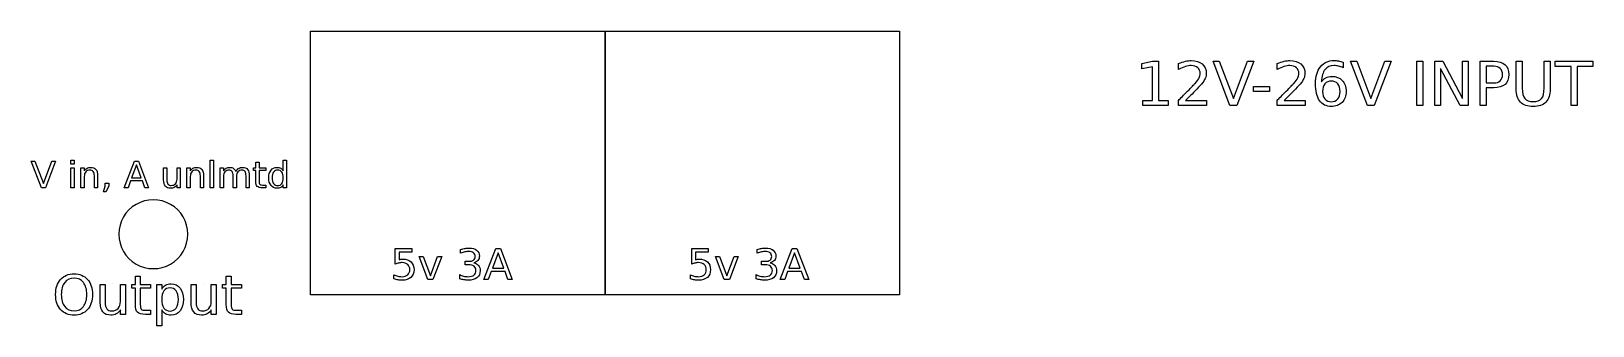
# Model space of a CAD drawing. Extents: x 7 to 188, y 62 to 97.
import ezdxf

# ---------------------------------------------------------------- set-up
doc = ezdxf.new("R2010")
doc.units = 0
doc.layers.add('Shape2DView001', color=7, linetype='CONTINUOUS')

msp = doc.modelspace()

# ---------------------------------------------------------------- linework, layer by layer
at = {"layer": 'Shape2DView001', "color": 7}
for p, q in [((39.107025, 96.625425), (73.265988, 96.625425)), ((39.107025, 66.022335), (39.107025, 96.625425)), ((73.265988, 96.625425), (73.265988, 66.022335)), ((73.26599, 96.625425), (107.424953, 96.625425)), ((73.26599, 66.022335), (73.26599, 96.625425)), ((107.424953, 96.625425), (107.424953, 66.022335)), ((135.561155, 92.881203), (136.791052, 93.12925)), ((135.561155, 92.247306), (135.561155, 92.881203)), ((136.797944, 92.495353), (135.561155, 92.247306)), ((136.791052, 93.12925), (137.486962, 93.12925)), ((136.797944, 88.571389), (136.797944, 92.495353)), ((137.486962, 93.12925), (137.486962, 88.571389)), ((139.826182, 92.178403), (139.826182, 92.881203)), ((145.782752, 87.985723), (143.819047, 93.12925)), ((143.819047, 93.12925), (144.545963, 93.12925)), ((144.545963, 93.12925), (146.175492, 88.798766)), ((146.175492, 88.798766), (147.808468, 93.12925)), ((148.531937, 93.12925), (146.571679, 87.985723)), ((147.808468, 93.12925), (148.531937, 93.12925)), ((151.274232, 92.178403), (151.274232, 92.881203)), ((158.922344, 93.015563), (158.922344, 92.381664)), ((158.922344, 93.015563), (158.922344, 93.015563)), ((161.719763, 87.985723), (159.75606, 93.12925)), ((159.75606, 93.12925), (160.482973, 93.12925)), ((160.482973, 93.12925), (162.112505, 88.798766)), ((162.112505, 88.798766), (163.745479, 93.12925)), ((164.46895, 93.12925), (162.508689, 87.985723)), ((163.745479, 93.12925), (164.46895, 93.12925)), ((167.462737, 93.12925), (168.158647, 93.12925)), ((167.462737, 87.985723), (167.462737, 93.12925)), ((168.158647, 93.12925), (168.158647, 87.985723)), ((169.543577, 93.12925), (170.480641, 93.12925)), ((169.543577, 87.985723), (169.543577, 93.12925)), ((170.480641, 93.12925), (172.761294, 88.826325)), ((172.761294, 88.826325), (172.761294, 93.12925)), ((172.761294, 93.12925), (173.436534, 93.12925)), ((173.436534, 93.12925), (173.436534, 87.985723)), ((174.821458, 93.12925), (176.392422, 93.12925)), ((174.821458, 87.985723), (174.821458, 93.12925)), ((175.517368, 92.557366), (175.517368, 90.624667)), ((176.392422, 92.557366), (175.517368, 92.557366)), ((178.996917, 93.12925), (179.696271, 93.12925)), ((178.996917, 89.918422), (178.996917, 93.12925)), ((179.696271, 93.12925), (179.696271, 90.004549)), ((182.235306, 90.004549), (182.235306, 93.12925)), ((182.235306, 93.12925), (182.93466, 93.12925)), ((182.93466, 93.12925), (182.93466, 89.918422)), ((183.527218, 93.12925), (187.878373, 93.12925)), ((183.527218, 92.543584), (183.527218, 93.12925)), ((185.353119, 92.543584), (183.527218, 92.543584)), ((185.353119, 87.985723), (185.353119, 92.543584)), ((187.878373, 92.543584), (186.052473, 92.543584)), ((186.052473, 92.543584), (186.052473, 87.985723)), ((187.878373, 93.12925), (187.878373, 92.543584)), ((157.540862, 90.834817), (157.540862, 90.834817)), ((172.499467, 87.985723), (170.218814, 92.288647)), ((170.218814, 92.288647), (170.218814, 87.985723)), ((175.517368, 90.624667), (176.392422, 90.624667)), ((148.521603, 90.200921), (150.378509, 90.200921)), ((148.521603, 89.635924), (148.521603, 90.200921)), ((150.378509, 89.635924), (148.521603, 89.635924)), ((150.378509, 90.200921), (150.378509, 89.635924)), ((176.392422, 90.05278), (175.517368, 90.05278)), ((175.517368, 90.05278), (175.517368, 87.985723)), ((135.661061, 88.571389), (136.797944, 88.571389)), ((135.661061, 87.985723), (135.661061, 88.571389)), ((138.623844, 87.985723), (135.661061, 87.985723)), ((137.486962, 88.571389), (138.623844, 88.571389)), ((138.623844, 88.571389), (138.623844, 87.985723)), ((139.791731, 87.985723), (139.791731, 88.571389)), ((143.057682, 87.985723), (139.791731, 87.985723)), ((140.628889, 88.571389), (143.057682, 88.571389)), ((140.628889, 88.571389), (140.628889, 88.571389)), ((143.057682, 88.571389), (143.057682, 87.985723)), ((146.571679, 87.985723), (145.782752, 87.985723)), ((151.239784, 87.985723), (151.239784, 88.571389)), ((154.505734, 87.985723), (151.239784, 87.985723)), ((152.076941, 88.571389), (154.505734, 88.571389)), ((152.076941, 88.571389), (152.076941, 88.571389)), ((154.505734, 88.571389), (154.505734, 87.985723)), ((162.508689, 87.985723), (161.719763, 87.985723)), ((168.158647, 87.985723), (167.462737, 87.985723)), ((170.218814, 87.985723), (169.543577, 87.985723)), ((173.436534, 87.985723), (172.499467, 87.985723)), ((175.517368, 87.985723), (174.821458, 87.985723)), ((186.052473, 87.985723), (185.353119, 87.985723)), ((11.291241, 81.666502), (11.67158, 81.666502)), ((11.291241, 81.184878), (11.291241, 81.666502)), ((11.67158, 81.666502), (11.67158, 81.184878)), ((27.449428, 81.666502), (27.829767, 81.666502)), ((27.449428, 78.450161), (27.449428, 81.666502)), ((27.829767, 81.666502), (27.829767, 78.450161)), ((35.932631, 80.413867), (35.932631, 81.666502)), ((35.932631, 81.666502), (36.31297, 81.666502)), ((36.31297, 81.666502), (36.31297, 78.450161)), ((7.861993, 78.450161), (6.683771, 81.536279)), ((6.683771, 81.536279), (7.11992, 81.536279)), ((7.11992, 81.536279), (8.097638, 78.937986)), ((8.097638, 78.937986), (9.077423, 81.536279)), ((9.511505, 81.536279), (8.335349, 78.450161)), ((9.077423, 81.536279), (9.511505, 81.536279)), ((11.67158, 81.184878), (11.291241, 81.184878)), ((11.291241, 80.765265), (11.67158, 80.765265)), ((11.291241, 78.450161), (11.291241, 80.765265)), ((11.67158, 80.765265), (11.67158, 78.450161)), ((12.452928, 78.450161), (12.452928, 80.765265)), ((12.452928, 80.765265), (12.835333, 80.765265)), ((12.835333, 80.765265), (12.835333, 80.405598)), ((12.835333, 79.75861), (12.835333, 78.450161)), ((14.011489, 78.450161), (14.011489, 79.835091)), ((14.391827, 79.847492), (14.391827, 78.450161)), ((14.391827, 79.847492), (14.391827, 79.847492)), ((17.475877, 78.450161), (18.654099, 81.536279)), ((18.889744, 81.124934), (18.32337, 79.58911)), ((18.654099, 81.536279), (19.127456, 81.536279)), ((19.458185, 79.58911), (18.889744, 81.124934)), ((19.127456, 81.536279), (20.303611, 78.450161)), ((22.044073, 79.363802), (22.044073, 80.765265)), ((22.044073, 80.765265), (22.424412, 80.765265)), ((22.424412, 80.765265), (22.424412, 79.378272)), ((23.001121, 80.821076), (23.001121, 80.821076)), ((23.602635, 79.452686), (23.602635, 80.765265)), ((23.602635, 80.765265), (23.982973, 80.765265)), ((23.982973, 80.765265), (23.982973, 78.450161)), ((24.751918, 78.450161), (24.751918, 80.765265)), ((24.751918, 80.765265), (25.134324, 80.765265)), ((25.134324, 80.765265), (25.134324, 80.405598)), ((25.134324, 79.75861), (25.134324, 78.450161)), ((26.31048, 78.450161), (26.31048, 79.835091)), ((26.690817, 79.847492), (26.690817, 78.450161)), ((26.690817, 79.847492), (26.690817, 79.847492)), ((28.611116, 78.450161), (28.611116, 80.765265)), ((28.611116, 80.765265), (28.993521, 80.765265)), ((28.993521, 80.765265), (28.993521, 80.405598)), ((28.993521, 79.75861), (28.993521, 78.450161)), ((30.109731, 78.450161), (30.109731, 79.835091)), ((30.428057, 80.32085), (30.428057, 80.32085)), ((30.492136, 79.75861), (30.492136, 78.450161)), ((31.608347, 78.450161), (31.608347, 79.835091)), ((31.990752, 79.847492), (31.990752, 78.450161)), ((32.46411, 80.469678), (32.46411, 80.765265)), ((32.46411, 80.765265), (32.743161, 80.765265)), ((32.743161, 80.469678), (32.46411, 80.469678)), ((32.743161, 80.765265), (32.743161, 81.422591)), ((32.743161, 81.422591), (33.125569, 81.422591)), ((32.743161, 79.212907), (32.743161, 80.469678)), ((33.125569, 81.422591), (33.125569, 80.765265)), ((33.125569, 80.765265), (33.908981, 80.765265)), ((33.908981, 80.469678), (33.125569, 80.469678)), ((33.125569, 80.469678), (33.125569, 79.212907)), ((33.908981, 80.765265), (33.908981, 80.469678)), ((35.932631, 80.413867), (35.932631, 80.413867)), ((8.335349, 78.450161), (7.861993, 78.450161)), ((11.67158, 78.450161), (11.291241, 78.450161)), ((12.835333, 78.450161), (12.452928, 78.450161)), ((14.391827, 78.450161), (14.011489, 78.450161)), ((15.07809, 77.958203), (15.247589, 78.619661)), ((15.344741, 77.958203), (15.07809, 77.958203)), ((15.247589, 78.975195), (15.683738, 78.975195)), ((15.247589, 78.619661), (15.247589, 78.975195)), ((15.683738, 78.619661), (15.344741, 77.958203)), ((15.683738, 78.975195), (15.683738, 78.619661)), ((17.91616, 78.450161), (17.475877, 78.450161)), ((18.19728, 79.241844), (17.91616, 78.450161)), ((19.588409, 79.241844), (18.19728, 79.241844)), ((18.32337, 79.58911), (19.458185, 79.58911)), ((19.869529, 78.450161), (19.588409, 79.241844)), ((20.303611, 78.450161), (19.869529, 78.450161)), ((22.044073, 79.363802), (22.044073, 79.363802)), ((23.602635, 78.450161), (23.602635, 78.805695)), ((23.982973, 78.450161), (23.602635, 78.450161)), ((25.134324, 78.450161), (24.751918, 78.450161)), ((26.690817, 78.450161), (26.31048, 78.450161)), ((27.829767, 78.450161), (27.449428, 78.450161)), ((28.993521, 78.450161), (28.611116, 78.450161)), ((30.492136, 78.450161), (30.109731, 78.450161)), ((31.990752, 78.450161), (31.608347, 78.450161)), ((33.518308, 78.768489), (33.908981, 78.768489)), ((33.908981, 78.450161), (33.518308, 78.450161)), ((33.908981, 78.768489), (33.908981, 78.450161)), ((34.636586, 79.605647), (34.636586, 79.605647)), ((35.932631, 78.450161), (35.932631, 78.797427)), ((36.31297, 78.450161), (35.932631, 78.450161)), ((16.850633, 73.057164), (16.850633, 73.057164)), ((48.925639, 71.386148), (50.83801, 71.386148)), ((48.925639, 69.57747), (48.925639, 71.386148)), ((50.83801, 70.976182), (49.371777, 70.976182)), ((49.371777, 70.976182), (49.371777, 70.09355)), ((50.83801, 71.386148), (50.83801, 70.976182)), ((56.512426, 70.86284), (56.512426, 71.29692)), ((59.208559, 67.78568), (60.583151, 71.386148)), ((60.858069, 70.906247), (60.197302, 69.114454)), ((60.583151, 71.386148), (61.1354, 71.386148)), ((61.52125, 69.114454), (60.858069, 70.906247)), ((61.1354, 71.386148), (62.507582, 67.78568)), ((83.321475, 71.386148), (85.233849, 71.386148)), ((83.321475, 69.57747), (83.321475, 71.386148)), ((85.233849, 70.976182), (83.767615, 70.976182)), ((83.767615, 70.976182), (83.767615, 70.09355)), ((85.233849, 71.386148), (85.233849, 70.976182)), ((90.908264, 70.86284), (90.908264, 71.29692)), ((93.604395, 67.78568), (94.97899, 71.386148)), ((95.253908, 70.906247), (94.593137, 69.114454)), ((94.97899, 71.386148), (95.531236, 71.386148)), ((95.917089, 69.114454), (95.253908, 70.906247)), ((95.531236, 71.386148), (96.903418, 67.78568)), ((51.68206, 70.486634), (52.152315, 70.486634)), ((52.694917, 67.78568), (51.68206, 70.486634)), ((52.152315, 70.486634), (52.996362, 68.219763)), ((52.996362, 68.219763), (53.840412, 70.486634)), ((54.310666, 70.486634), (53.29781, 67.78568)), ((53.840412, 70.486634), (54.310666, 70.486634)), ((57.02609, 69.509951), (57.02609, 69.910271)), ((57.02609, 69.910271), (57.464997, 69.910271)), ((57.445704, 69.509951), (57.02609, 69.509951)), ((58.031713, 69.726991), (58.031713, 69.726991)), ((60.197302, 69.114454), (61.52125, 69.114454)), ((86.077896, 70.486634), (86.54815, 70.486634)), ((87.090755, 67.78568), (86.077896, 70.486634)), ((86.54815, 70.486634), (87.3922, 68.219763)), ((87.3922, 68.219763), (88.236248, 70.486634)), ((88.706505, 70.486634), (87.693646, 67.78568)), ((88.236248, 70.486634), (88.706505, 70.486634)), ((91.421929, 69.509951), (91.421929, 69.910271)), ((91.421929, 69.910271), (91.860833, 69.910271)), ((91.84154, 69.509951), (91.421929, 69.509951)), ((92.427552, 69.726991), (92.427552, 69.726991)), ((94.593137, 69.114454), (95.917089, 69.114454)), ((11.659971, 68.458346), (11.659971, 68.458346)), ((11.659971, 67.949851), (11.659971, 67.949851)), ((14.695445, 65.115915), (14.695445, 67.218112)), ((14.695445, 67.218112), (15.265953, 67.218112)), ((15.265953, 67.218112), (15.265953, 65.137619)), ((16.131016, 67.301828), (16.131016, 67.301828)), ((17.033287, 65.249238), (17.033287, 67.218112)), ((17.033287, 67.218112), (17.603795, 67.218112)), ((17.603795, 67.218112), (17.603795, 63.745455)), ((18.351036, 66.774728), (18.351036, 67.218112)), ((18.351036, 67.218112), (18.769615, 67.218112)), ((18.769615, 67.218112), (18.769615, 68.204097)), ((18.769615, 68.204097), (19.343223, 68.204097)), ((19.343223, 68.204097), (19.343223, 67.218112)), ((19.343223, 67.218112), (20.518345, 67.218112)), ((20.518345, 67.218112), (20.518345, 66.774728)), ((21.246983, 62.424605), (21.246983, 67.218112)), ((21.246983, 67.218112), (21.820592, 67.218112)), ((21.820592, 67.218112), (21.820592, 66.691011)), ((25.240538, 65.115915), (25.240538, 67.218112)), ((25.240538, 67.218112), (25.811046, 67.218112)), ((25.811046, 67.218112), (25.811046, 65.137619)), ((26.676109, 67.301828), (26.676109, 67.301828)), ((27.578381, 65.249238), (27.578381, 67.218112)), ((27.578381, 67.218112), (28.148889, 67.218112)), ((28.148889, 67.218112), (28.148889, 63.745455)), ((28.896127, 66.774728), (28.896127, 67.218112)), ((28.896127, 67.218112), (29.314709, 67.218112)), ((29.314709, 67.218112), (29.314709, 68.204097)), ((29.314709, 68.204097), (29.888315, 68.204097)), ((29.888315, 68.204097), (29.888315, 67.218112)), ((29.888315, 67.218112), (31.063438, 67.218112)), ((31.063438, 67.218112), (31.063438, 66.774728)), ((48.77371, 67.870079), (48.77371, 68.359627)), ((53.29781, 67.78568), (52.694917, 67.78568)), ((56.403907, 67.894201), (56.403907, 68.364456)), ((59.722221, 67.78568), (59.208559, 67.78568)), ((60.050196, 68.709311), (59.722221, 67.78568)), ((61.673179, 68.709311), (60.050196, 68.709311)), ((62.001151, 67.78568), (61.673179, 68.709311)), ((62.507582, 67.78568), (62.001151, 67.78568)), ((83.169546, 67.870079), (83.169546, 68.359627)), ((87.693646, 67.78568), (87.090755, 67.78568)), ((90.799743, 67.894201), (90.799743, 68.364456)), ((94.11806, 67.78568), (93.604395, 67.78568)), ((94.446032, 68.709311), (94.11806, 67.78568)), ((96.069018, 68.709311), (94.446032, 68.709311)), ((96.39699, 67.78568), (96.069018, 68.709311)), ((96.903418, 67.78568), (96.39699, 67.78568)), ((18.769615, 66.774728), (18.351036, 66.774728)), ((18.769615, 64.889572), (18.769615, 66.774728)), ((20.518345, 66.774728), (19.343223, 66.774728)), ((19.343223, 66.774728), (19.343223, 64.889572)), ((23.761558, 65.478683), (23.761558, 65.478683)), ((29.314709, 66.774728), (28.896127, 66.774728)), ((29.314709, 64.889572), (29.314709, 66.774728)), ((31.063438, 66.774728), (29.888315, 66.774728)), ((29.888315, 66.774728), (29.888315, 64.889572)), ((73.265988, 66.022335), (39.107025, 66.022335)), ((107.424953, 66.022335), (73.26599, 66.022335)), ((14.695445, 65.115915), (14.695445, 65.115915)), ((17.033287, 63.745455), (17.033287, 64.278757)), ((17.603795, 63.745455), (17.033287, 63.745455)), ((19.932335, 64.222946), (20.518345, 64.222946)), ((20.518345, 63.745455), (19.932335, 63.745455)), ((20.518345, 64.222946), (20.518345, 63.745455)), ((21.820592, 64.266354), (21.820592, 62.424605)), ((21.820592, 64.266354), (21.820592, 64.266354)), ((25.240538, 65.115915), (25.240538, 65.115915)), ((27.578381, 63.745455), (27.578381, 64.278757)), ((28.148889, 63.745455), (27.578381, 63.745455)), ((30.477428, 64.222946), (31.063438, 64.222946)), ((31.063438, 63.745455), (30.477428, 63.745455)), ((31.063438, 64.222946), (31.063438, 63.745455)), ((21.820592, 62.424605), (21.246983, 62.424605))]:
    msp.add_line(p, q, dxfattribs=at)
for points in [[(139.826182, 92.881203), (140.106383, 92.993742), (140.36821, 93.078722), (140.611664, 93.136142)], [(140.601327, 92.522914), (140.360172, 92.447122), (140.10179, 92.332285), (139.826182, 92.178403)], [(141.293792, 92.636601), (141.075602, 92.636601), (140.844781, 92.598705), (140.601327, 92.522914)], [(140.611664, 93.136142), (140.855118, 93.19356), (141.077901, 93.222269), (141.280012, 93.222269)], [(141.280012, 93.222269), (141.812853, 93.222269), (142.237748, 93.089058), (142.554698, 92.822637)], [(142.041377, 92.378219), (141.850749, 92.550473), (141.601553, 92.636601), (141.293792, 92.636601)], [(142.554698, 92.822637), (142.871646, 92.556216), (143.03012, 92.200222), (143.03012, 91.754657)], [(151.274232, 92.881203), (151.554435, 92.993742), (151.816262, 93.078722), (152.059714, 93.136142)], [(152.049379, 92.522914), (151.808222, 92.447122), (151.54984, 92.332285), (151.274232, 92.178403)], [(152.741844, 92.636601), (152.523655, 92.636601), (152.292833, 92.598705), (152.049379, 92.522914)], [(152.059714, 93.136142), (152.303168, 93.19356), (152.525951, 93.222269), (152.728065, 93.222269)], [(152.728065, 93.222269), (153.260906, 93.222269), (153.6858, 93.089058), (154.002748, 92.822637)], [(153.48943, 92.378219), (153.298801, 92.550473), (153.049606, 92.636601), (152.741844, 92.636601)], [(154.002748, 92.822637), (154.319698, 92.556216), (154.478172, 92.200222), (154.478172, 91.754657)], [(155.704625, 90.552319), (155.704625, 91.365362), (155.89755, 92.01304), (156.283401, 92.495353)], [(156.283401, 92.495353), (156.669251, 92.979964), (157.187164, 93.222269), (157.83714, 93.222269)], [(157.864702, 92.636601), (157.405355, 92.636601), (157.053955, 92.481572), (156.810501, 92.171513)], [(157.83714, 93.222269), (158.011691, 93.222269), (158.187391, 93.205043), (158.36424, 93.170591)], [(158.391799, 92.571145), (158.214952, 92.614782), (158.039252, 92.636601), (157.864702, 92.636601)], [(158.36424, 93.170591), (158.543384, 93.13614), (158.729419, 93.084464), (158.922344, 93.015563)], [(158.922344, 92.381664), (158.747793, 92.464346), (158.570945, 92.527507), (158.391799, 92.571145)], [(176.392422, 93.12925), (176.968901, 93.12925), (177.404132, 92.998336), (177.698114, 92.73651)], [(177.143452, 92.305871), (176.966605, 92.473534), (176.716261, 92.557366), (176.392422, 92.557366)], [(177.698114, 92.73651), (177.994393, 92.476978), (178.142532, 92.095721), (178.142532, 91.592737)], [(141.73132, 90.562654), (141.954103, 90.812997), (142.109132, 91.024297), (142.196407, 91.196553)], [(142.330765, 91.709871), (142.330765, 91.983182), (142.234303, 92.205965), (142.041377, 92.378219)], [(142.196407, 91.196553), (142.285979, 91.371104), (142.330765, 91.54221), (142.330765, 91.709871)], [(142.909541, 91.151767), (142.831452, 90.963435), (142.687907, 90.740651), (142.478906, 90.483416)], [(143.03012, 91.754657), (143.03012, 91.543357), (142.989927, 91.342394), (142.909541, 91.151767)], [(153.17937, 90.562654), (153.402154, 90.812997), (153.557184, 91.024297), (153.64446, 91.196553)], [(153.778818, 91.709871), (153.778818, 91.983182), (153.682355, 92.205965), (153.48943, 92.378219)], [(153.64446, 91.196553), (153.734032, 91.371104), (153.778818, 91.54221), (153.778818, 91.709871)], [(154.357594, 91.151767), (154.279505, 90.963435), (154.135959, 90.740651), (153.926958, 90.483416)], [(154.478172, 91.754657), (154.478172, 91.543357), (154.43798, 91.342394), (154.357594, 91.151767)], [(156.810501, 92.171513), (156.569344, 91.861455), (156.43154, 91.392922), (156.39709, 90.765914)], [(156.39709, 90.765914), (156.532597, 90.96573), (156.702555, 91.118462), (156.906963, 91.224112)], [(157.540862, 90.834817), (157.228506, 90.834817), (156.980459, 90.728019), (156.796721, 90.514423)], [(156.906963, 91.224112), (157.111373, 91.332058), (157.336453, 91.386032), (157.582203, 91.386032)], [(158.281558, 90.514423), (158.100115, 90.728019), (157.853217, 90.834817), (157.540862, 90.834817)], [(157.582203, 91.386032), (158.098968, 91.386032), (158.506637, 91.228706), (158.805211, 90.914055)], [(158.805211, 90.914055), (159.106082, 90.6017), (159.256518, 90.175656), (159.256518, 89.635924)], [(176.392422, 90.624667), (176.716261, 90.624667), (176.966605, 90.708497), (177.143452, 90.876158)], [(177.408726, 91.592737), (177.408726, 91.900499), (177.320302, 92.13821), (177.143452, 92.305871)], [(177.143452, 90.876158), (177.320302, 91.04382), (177.408726, 91.282679), (177.408726, 91.592737)], [(178.142532, 91.592737), (178.142532, 91.085161), (177.994393, 90.701607), (177.698114, 90.442075)], [(139.791731, 88.571389), (140.055854, 88.8447), (140.415292, 89.211029), (140.870046, 89.670375)], [(141.931136, 89.90464), (141.623373, 89.587692), (141.18929, 89.143275), (140.628889, 88.571389)], [(140.870046, 89.670375), (141.327096, 90.132019), (141.614187, 90.429445), (141.73132, 90.562654)], [(142.478906, 90.483416), (142.421487, 90.416812), (142.238898, 90.223886), (141.931136, 89.90464)], [(151.239784, 88.571389), (151.503907, 88.8447), (151.863345, 89.211029), (152.318098, 89.670375)], [(153.379186, 89.90464), (153.071424, 89.587692), (152.637343, 89.143275), (152.076941, 88.571389)], [(152.318098, 89.670375), (152.775147, 90.132019), (153.062237, 90.429445), (153.17937, 90.562654)], [(153.926958, 90.483416), (153.869538, 90.416812), (153.686947, 90.223886), (153.379186, 89.90464)], [(156.176604, 88.567944), (155.861951, 89.024994), (155.704625, 89.686452), (155.704625, 90.552319)], [(156.796721, 90.514423), (156.615279, 90.300826), (156.524558, 90.007993), (156.524558, 89.635924)], [(156.524558, 89.635924), (156.524558, 89.266151), (156.615279, 88.973318), (156.796721, 88.757425)], [(158.557164, 89.635924), (158.557164, 90.007993), (158.465295, 90.300826), (158.281558, 90.514423)], [(158.281558, 88.757425), (158.465295, 88.973318), (158.557164, 89.266151), (158.557164, 89.635924)], [(159.256518, 89.635924), (159.256518, 89.107676), (159.100341, 88.683929), (158.787986, 88.364683)], [(177.698114, 90.442075), (177.404132, 90.182545), (176.968901, 90.05278), (176.392422, 90.05278)], [(179.493011, 88.399135), (179.162281, 88.741347), (178.996917, 89.247776), (178.996917, 89.918422)], [(179.696271, 90.004549), (179.696271, 89.453334), (179.796179, 89.056), (179.995994, 88.812546)], [(179.995994, 88.812546), (180.195809, 88.571389), (180.519648, 88.45081), (180.96751, 88.45081)], [(180.96751, 88.45081), (181.413077, 88.45081), (181.735768, 88.571389), (181.935583, 88.812546)], [(181.935583, 88.812546), (182.135398, 89.056), (182.235306, 89.453334), (182.235306, 90.004549)], [(182.93466, 89.918422), (182.93466, 89.247776), (182.768147, 88.741347), (182.435122, 88.399135)], [(157.540862, 87.885816), (156.946008, 87.885816), (156.491256, 88.113192), (156.176604, 88.567944)], [(156.796721, 88.757425), (156.980459, 88.543829), (157.228506, 88.437031), (157.540862, 88.437031)], [(157.540862, 88.437031), (157.853217, 88.437031), (158.100115, 88.543829), (158.281558, 88.757425)], [(158.787986, 88.364683), (158.475631, 88.045439), (158.059923, 87.885816), (157.540862, 87.885816)], [(180.96751, 87.885816), (180.317536, 87.885816), (179.826036, 88.056922), (179.493011, 88.399135)], [(182.435122, 88.399135), (182.104392, 88.056922), (181.615188, 87.885816), (180.96751, 87.885816)], [(12.835333, 80.405598), (12.926284, 80.54478), (13.033082, 80.648822), (13.155727, 80.717725)], [(13.0131, 80.293976), (12.894589, 80.163064), (12.835333, 79.984608), (12.835333, 79.75861)], [(13.498859, 80.490347), (13.293531, 80.490347), (13.131612, 80.42489), (13.0131, 80.293976)], [(13.155727, 80.717725), (13.279751, 80.786626), (13.422377, 80.821076), (13.583608, 80.821076)], [(13.883331, 80.327049), (13.797893, 80.435914), (13.669735, 80.490347), (13.498859, 80.490347)], [(13.583608, 80.821076), (13.849569, 80.821076), (14.050763, 80.738394), (14.187189, 80.573029)], [(14.011489, 79.835091), (14.011489, 80.054199), (13.96877, 80.218185), (13.883331, 80.327049)], [(14.187189, 80.573029), (14.323614, 80.409042), (14.391827, 80.167196), (14.391827, 79.847492)], [(25.134324, 80.405598), (25.225275, 80.54478), (25.332073, 80.648822), (25.454718, 80.717725)], [(25.312091, 80.293976), (25.19358, 80.163064), (25.134324, 79.984608), (25.134324, 79.75861)], [(25.797849, 80.490347), (25.592522, 80.490347), (25.430602, 80.42489), (25.312091, 80.293976)], [(25.454718, 80.717725), (25.578741, 80.786626), (25.721368, 80.821076), (25.882599, 80.821076)], [(26.182322, 80.327049), (26.096884, 80.435914), (25.968726, 80.490347), (25.797849, 80.490347)], [(25.882599, 80.821076), (26.14856, 80.821076), (26.349754, 80.738394), (26.486181, 80.573029)], [(26.31048, 79.835091), (26.31048, 80.054199), (26.26776, 80.218185), (26.182322, 80.327049)], [(26.486181, 80.573029), (26.622605, 80.409042), (26.690817, 80.167196), (26.690817, 79.847492)], [(28.993521, 80.405598), (29.080337, 80.547537), (29.18438, 80.652268), (29.305647, 80.719791)], [(29.165087, 80.29191), (29.050709, 80.160996), (28.993521, 79.983229), (28.993521, 79.75861)], [(29.628108, 80.490347), (29.433803, 80.490347), (29.279463, 80.424201), (29.165087, 80.29191)], [(29.305647, 80.719791), (29.426914, 80.787315), (29.570919, 80.821076), (29.737661, 80.821076)], [(29.99191, 80.329118), (29.91336, 80.436604), (29.792093, 80.490347), (29.628108, 80.490347)], [(29.737661, 80.821076), (29.905781, 80.821076), (30.048408, 80.778358), (30.165543, 80.69292)], [(30.109731, 79.835091), (30.109731, 80.058332), (30.070458, 80.223008), (29.99191, 80.329118)], [(30.165543, 80.69292), (30.284053, 80.607481), (30.371558, 80.483457), (30.428057, 80.32085)], [(30.428057, 80.32085), (30.523143, 80.491726), (30.636832, 80.617816), (30.769123, 80.699119)], [(30.663703, 80.293976), (30.549325, 80.163064), (30.492136, 79.984608), (30.492136, 79.75861)], [(31.130856, 80.490347), (30.933798, 80.490347), (30.77808, 80.42489), (30.663703, 80.293976)], [(30.769123, 80.699119), (30.901415, 80.780424), (31.057133, 80.821076), (31.236277, 80.821076)], [(31.490526, 80.329118), (31.411978, 80.436604), (31.292088, 80.490347), (31.130856, 80.490347)], [(31.236277, 80.821076), (31.477434, 80.821076), (31.66347, 80.736327), (31.794384, 80.566828)], [(31.608347, 79.835091), (31.608347, 80.056954), (31.569074, 80.22163), (31.490526, 80.329118)], [(31.794384, 80.566828), (31.925296, 80.398708), (31.990752, 80.158929), (31.990752, 79.847492)], [(34.243846, 79.605647), (34.243846, 79.969449), (34.331352, 80.262971), (34.506363, 80.486214)], [(34.506363, 80.486214), (34.682752, 80.709456), (34.910817, 80.821076), (35.190557, 80.821076)], [(34.808152, 80.262972), (34.693774, 80.104497), (34.636586, 79.885389), (34.636586, 79.605647)], [(35.283577, 80.502751), (35.082382, 80.502751), (34.923907, 80.422825), (34.808152, 80.262972)], [(35.190557, 80.821076), (35.361434, 80.821076), (35.507506, 80.787315), (35.628773, 80.719791)], [(35.758998, 80.262972), (35.643243, 80.422825), (35.484769, 80.502751), (35.283577, 80.502751)], [(35.628773, 80.719791), (35.75142, 80.653645), (35.852706, 80.55167), (35.932631, 80.413867)], [(35.932631, 79.605647), (35.932631, 79.885389), (35.874754, 80.104497), (35.758998, 80.262972)], [(22.250779, 78.638264), (22.112975, 78.803628), (22.044073, 79.045474), (22.044073, 79.363802)], [(22.856427, 78.390217), (22.590466, 78.390217), (22.388583, 78.472899), (22.250779, 78.638264)], [(22.424412, 79.378272), (22.424412, 79.159163), (22.467131, 78.994487), (22.55257, 78.884244)], [(22.55257, 78.884244), (22.638008, 78.775379), (22.766165, 78.720946), (22.937042, 78.720946)], [(23.280174, 78.491502), (23.158906, 78.423979), (23.017657, 78.390217), (22.856427, 78.390217)], [(22.937042, 78.720946), (23.14237, 78.720946), (23.304289, 78.786403), (23.422801, 78.917317)], [(23.602635, 78.805695), (23.510306, 78.665136), (23.402819, 78.560405), (23.280174, 78.491502)], [(23.422801, 78.917317), (23.54269, 79.048231), (23.602635, 79.226687), (23.602635, 79.452686)], [(32.910595, 78.613459), (32.798972, 78.723702), (32.743161, 78.923518), (32.743161, 79.212907)], [(33.518308, 78.450161), (33.224787, 78.450161), (33.022215, 78.504594), (32.910595, 78.613459)], [(33.125569, 79.212907), (33.125569, 79.024114), (33.151062, 78.902847), (33.202049, 78.849105)], [(33.202049, 78.849105), (33.254414, 78.795361), (33.359833, 78.768489), (33.518308, 78.768489)], [(34.506363, 78.725081), (34.331352, 78.948323), (34.243846, 79.241844), (34.243846, 79.605647)], [(35.190557, 78.390217), (34.910817, 78.390217), (34.682752, 78.501838), (34.506363, 78.725081)], [(34.636586, 79.605647), (34.636586, 79.325904), (34.693774, 79.106107), (34.808152, 78.946255)], [(34.808152, 78.946255), (34.923907, 78.787782), (35.082382, 78.708545), (35.283577, 78.708545)], [(35.628773, 78.489436), (35.507506, 78.42329), (35.361434, 78.390217), (35.190557, 78.390217)], [(35.283577, 78.708545), (35.484769, 78.708545), (35.643243, 78.787782), (35.758998, 78.946255)], [(35.932631, 78.797427), (35.852706, 78.659623), (35.75142, 78.556959), (35.628773, 78.489436)], [(35.758998, 78.946255), (35.874754, 79.106107), (35.932631, 79.325904), (35.932631, 79.605647)], [(18.850638, 76.521275), (17.61303, 75.806742), (16.850633, 74.48623), (16.850633, 73.057164)], [(22.850648, 76.521275), (21.613041, 77.235808), (20.088245, 77.235808), (18.850638, 76.521275)], [(24.850654, 73.057164), (24.850654, 74.48623), (24.088256, 75.806742), (22.850648, 76.521275)], [(16.850633, 73.057164), (16.850633, 71.628098), (17.61303, 70.307586), (18.850638, 69.593053)], [(22.850648, 69.593053), (24.088256, 70.307586), (24.850654, 71.628098), (24.850654, 73.057164)], [(56.512426, 71.29692), (56.697313, 71.348368), (56.870142, 71.386953), (57.030914, 71.412675)], [(57.016444, 70.997888), (56.863712, 70.968948), (56.695706, 70.923932), (56.512426, 70.86284)], [(57.445704, 71.041296), (57.312264, 71.041296), (57.169177, 71.026827), (57.016444, 70.997888)], [(57.030914, 71.412675), (57.193292, 71.4384), (57.346024, 71.451262), (57.489111, 71.451262)], [(58.007599, 70.891777), (57.877373, 70.991456), (57.690075, 71.041296), (57.445704, 71.041296)], [(57.489111, 71.451262), (57.858884, 71.451262), (58.151488, 71.366858), (58.366922, 71.198048)], [(58.205346, 70.467343), (58.205346, 70.652229), (58.139431, 70.793707), (58.007599, 70.891777)], [(58.366922, 71.198048), (58.582355, 71.030846), (58.690071, 70.804158), (58.690071, 70.517984)], [(90.908264, 71.29692), (91.093152, 71.348368), (91.265981, 71.386953), (91.426752, 71.412675)], [(91.412282, 70.997888), (91.259549, 70.968948), (91.091543, 70.923932), (90.908264, 70.86284)], [(91.84154, 71.041296), (91.7081, 71.041296), (91.565014, 71.026827), (91.412282, 70.997888)], [(91.426752, 71.412675), (91.589131, 71.4384), (91.741863, 71.451262), (91.88495, 71.451262)], [(92.403435, 70.891777), (92.273211, 70.991456), (92.085912, 71.041296), (91.84154, 71.041296)], [(91.88495, 71.451262), (92.254723, 71.451262), (92.547325, 71.366858), (92.762758, 71.198048)], [(92.601185, 70.467343), (92.601185, 70.652229), (92.535268, 70.793707), (92.403435, 70.891777)], [(92.762758, 71.198048), (92.978192, 71.030846), (93.085909, 70.804158), (93.085909, 70.517984)], [(18.850638, 69.593053), (20.088245, 68.87852), (21.613041, 68.87852), (22.850648, 69.593053)], [(49.321135, 69.712516), (49.192518, 69.683578), (49.060686, 69.638562), (48.925639, 69.57747)], [(49.711808, 69.755926), (49.581584, 69.755926), (49.45136, 69.741456), (49.321135, 69.712516)], [(49.371777, 70.09355), (49.442517, 70.117666), (49.513257, 70.135351), (49.583996, 70.146605)], [(49.583996, 70.146605), (49.654735, 70.159463), (49.725474, 70.165893), (49.796213, 70.165893)], [(50.372579, 69.536473), (50.210199, 69.682775), (49.989942, 69.755926), (49.711808, 69.755926)], [(49.796213, 70.165893), (50.198142, 70.165893), (50.516469, 70.055764), (50.751195, 69.835507)], [(50.616146, 68.940816), (50.616146, 69.191618), (50.534957, 69.39017), (50.372579, 69.536473)], [(50.372579, 68.345157), (50.534957, 68.491459), (50.616146, 68.690012), (50.616146, 68.940816)], [(51.103284, 68.940816), (51.103284, 68.553357), (50.982705, 68.251911), (50.741548, 68.036478)], [(50.751195, 69.835507), (50.985921, 69.615251), (51.103284, 69.31702), (51.103284, 68.940816)], [(58.065477, 69.329082), (57.917566, 69.449661), (57.710975, 69.509951), (57.445704, 69.509951)], [(57.464997, 69.910271), (57.704545, 69.910271), (57.887824, 69.957698), (58.014833, 70.052553)], [(58.014833, 70.052553), (58.141842, 70.149015), (58.205346, 70.287278), (58.205346, 70.467343)], [(58.518851, 70.011556), (58.404703, 69.8749), (58.242323, 69.780046), (58.031713, 69.726991)], [(58.031713, 69.726991), (58.264832, 69.677153), (58.446504, 69.573455), (58.576729, 69.415899)], [(58.289751, 68.8323), (58.289751, 69.044519), (58.214993, 69.210113), (58.065477, 69.329082)], [(58.690071, 70.517984), (58.690071, 70.31863), (58.632998, 70.14982), (58.518851, 70.011556)], [(58.576729, 69.415899), (58.70856, 69.258344), (58.774476, 69.06381), (58.774476, 68.8323)], [(83.716971, 69.712516), (83.588356, 69.683578), (83.456523, 69.638562), (83.321475, 69.57747)], [(84.107647, 69.755926), (83.977421, 69.755926), (83.847196, 69.741456), (83.716971, 69.712516)], [(83.767615, 70.09355), (83.838354, 70.117666), (83.909093, 70.135351), (83.979832, 70.146605)], [(83.979832, 70.146605), (84.050571, 70.159463), (84.121311, 70.165893), (84.192052, 70.165893)], [(84.768415, 69.536473), (84.606037, 69.682775), (84.385781, 69.755926), (84.107647, 69.755926)], [(84.192052, 70.165893), (84.593979, 70.165893), (84.912305, 70.055764), (85.147031, 69.835507)], [(85.011982, 68.940816), (85.011982, 69.191618), (84.930793, 69.39017), (84.768415, 69.536473)], [(84.768415, 68.345157), (84.930793, 68.491459), (85.011982, 68.690012), (85.011982, 68.940816)], [(85.49912, 68.940816), (85.49912, 68.553357), (85.378541, 68.251911), (85.137384, 68.036478)], [(85.147031, 69.835507), (85.381757, 69.615251), (85.49912, 69.31702), (85.49912, 68.940816)], [(92.461313, 69.329082), (92.313404, 69.449661), (92.106813, 69.509951), (91.84154, 69.509951)], [(91.860833, 69.910271), (92.100381, 69.910271), (92.283661, 69.957698), (92.410672, 70.052553)], [(92.410672, 70.052553), (92.53768, 70.149015), (92.601185, 70.287278), (92.601185, 70.467343)], [(92.914687, 70.011556), (92.80054, 69.8749), (92.638162, 69.780046), (92.427552, 69.726991)], [(92.427552, 69.726991), (92.660669, 69.677153), (92.84234, 69.573455), (92.972565, 69.415899)], [(92.68559, 68.8323), (92.68559, 69.044519), (92.610831, 69.210113), (92.461313, 69.329082)], [(93.085909, 70.517984), (93.085909, 70.31863), (93.028835, 70.14982), (92.914687, 70.011556)], [(92.972565, 69.415899), (93.104398, 69.258344), (93.170314, 69.06381), (93.170314, 68.8323)], [(9.514366, 66.055392), (9.514366, 66.787131), (9.708669, 67.370041), (10.097276, 67.804121)], [(10.097276, 67.804121), (10.48795, 68.240271), (11.008848, 68.458346), (11.659971, 68.458346)], [(10.574766, 67.441354), (10.308116, 67.102357), (10.174791, 66.64037), (10.174791, 66.055392)], [(11.659971, 67.949851), (11.205219, 67.949851), (10.843484, 67.780352), (10.574766, 67.441354)], [(11.659971, 68.458346), (12.309027, 68.458346), (12.827859, 68.240271), (13.216466, 67.804121)], [(12.738975, 67.441354), (12.474392, 67.780352), (12.114724, 67.949851), (11.659971, 67.949851)], [(13.138951, 66.055392), (13.138951, 66.64037), (13.005626, 67.102357), (12.738975, 67.441354)], [(13.216466, 67.804121), (13.605072, 67.370041), (13.799376, 66.787131), (13.799376, 66.055392)], [(21.820592, 66.691011), (21.940481, 66.897718), (22.091376, 67.050681), (22.273277, 67.149899)], [(22.273277, 67.149899), (22.457245, 67.251185), (22.676353, 67.301828), (22.930601, 67.301828)], [(22.930601, 67.301828), (23.352281, 67.301828), (23.694379, 67.134396), (23.956895, 66.799533)], [(48.77371, 68.359627), (48.918403, 68.28085), (49.06792, 68.222169), (49.22226, 68.183584)], [(49.258434, 67.754324), (49.102485, 67.780049), (48.94091, 67.818634), (48.77371, 67.870079)], [(49.22226, 68.183584), (49.376601, 68.144999), (49.539783, 68.125706), (49.711808, 68.125706)], [(49.721455, 67.71574), (49.57033, 67.71574), (49.41599, 67.728601), (49.258434, 67.754324)], [(49.711808, 68.125706), (49.989942, 68.125706), (50.210199, 68.198857), (50.372579, 68.345157)], [(50.741548, 68.036478), (50.500391, 67.822653), (50.16036, 67.71574), (49.721455, 67.71574)], [(56.403907, 68.364456), (56.538954, 68.285679), (56.686863, 68.226193), (56.847634, 68.186)], [(56.898278, 67.761566), (56.739114, 67.790504), (56.574323, 67.834716), (56.403907, 67.894201)], [(56.847634, 68.186), (57.008406, 68.145808), (57.176412, 68.125712), (57.351652, 68.125712)], [(57.366122, 67.715745), (57.214998, 67.715745), (57.059049, 67.731019), (56.898278, 67.761566)], [(57.351652, 68.125712), (57.657117, 68.125712), (57.889431, 68.186001), (58.048594, 68.306578)], [(58.407919, 68.007544), (58.163546, 67.813011), (57.816281, 67.715745), (57.366122, 67.715745)], [(58.048594, 68.306578), (58.209365, 68.427158), (58.289751, 68.602398), (58.289751, 68.8323)], [(58.774476, 68.8323), (58.774476, 68.476996), (58.65229, 68.202078), (58.407919, 68.007544)], [(83.169546, 68.359627), (83.314241, 68.28085), (83.463759, 68.222169), (83.618099, 68.183584)], [(83.65427, 67.754324), (83.498323, 67.780049), (83.336748, 67.818634), (83.169546, 67.870079)], [(83.618099, 68.183584), (83.772439, 68.144999), (83.935622, 68.125706), (84.107647, 68.125706)], [(84.117291, 67.71574), (83.966166, 67.71574), (83.811826, 67.728601), (83.65427, 67.754324)], [(84.107647, 68.125706), (84.385781, 68.125706), (84.606037, 68.198857), (84.768415, 68.345157)], [(85.137384, 68.036478), (84.896229, 67.822653), (84.556198, 67.71574), (84.117291, 67.71574)], [(90.799743, 68.364456), (90.934791, 68.285679), (91.082701, 68.226193), (91.243473, 68.186)], [(91.294114, 67.761566), (91.134951, 67.790504), (90.970161, 67.834716), (90.799743, 67.894201)], [(91.243473, 68.186), (91.404244, 68.145808), (91.572249, 68.125712), (91.747488, 68.125712)], [(91.761958, 67.715745), (91.610834, 67.715745), (91.454885, 67.731019), (91.294114, 67.761566)], [(91.747488, 68.125712), (92.052955, 68.125712), (92.28527, 68.186001), (92.444432, 68.306578)], [(92.803755, 68.007544), (92.559384, 67.813011), (92.212119, 67.715745), (91.761958, 67.715745)], [(92.444432, 68.306578), (92.605204, 68.427158), (92.68559, 68.602398), (92.68559, 68.8323)], [(93.170314, 68.8323), (93.170314, 68.476996), (93.048128, 68.202078), (92.803755, 68.007544)], [(10.097276, 64.30666), (9.708669, 64.740743), (9.514366, 65.323653), (9.514366, 66.055392)], [(10.174791, 66.055392), (10.174791, 65.472482), (10.308116, 65.011528), (10.574766, 64.672531)], [(12.738975, 64.672531), (13.005626, 65.011528), (13.138951, 65.472482), (13.138951, 66.055392)], [(13.799376, 66.055392), (13.799376, 65.325721), (13.605072, 64.74281), (13.216466, 64.30666)], [(16.763536, 64.446188), (16.94337, 64.642559), (17.033287, 64.910242), (17.033287, 65.249238)], [(22.07794, 66.464668), (21.906374, 66.226958), (21.820592, 65.898296), (21.820592, 65.478683)], [(21.820592, 65.478683), (21.820592, 65.059071), (21.906374, 64.729375), (22.07794, 64.489596)], [(22.791075, 66.824337), (22.489285, 66.824337), (22.251573, 66.704448), (22.07794, 66.464668)], [(23.501109, 66.464668), (23.329543, 66.704448), (23.092865, 66.824337), (22.791075, 66.824337)], [(23.761558, 65.478683), (23.761558, 65.898296), (23.674742, 66.226958), (23.501109, 66.464668)], [(23.501109, 64.489596), (23.674742, 64.729375), (23.761558, 65.059071), (23.761558, 65.478683)], [(23.956895, 66.799533), (24.221479, 66.464669), (24.35377, 66.024386), (24.35377, 65.478683)], [(24.35377, 65.478683), (24.35377, 64.932979), (24.221479, 64.492696), (23.956895, 64.157832)], [(27.308627, 64.446188), (27.488463, 64.642559), (27.578381, 64.910242), (27.578381, 65.249238)], [(11.659971, 63.655539), (11.008848, 63.655539), (10.48795, 63.87258), (10.097276, 64.30666)], [(10.574766, 64.672531), (10.843484, 64.333533), (11.205219, 64.164034), (11.659971, 64.164034)], [(11.659971, 64.164034), (12.114724, 64.164034), (12.474392, 64.333533), (12.738975, 64.672531)], [(13.216466, 64.30666), (12.827859, 63.87258), (12.309027, 63.655539), (11.659971, 63.655539)], [(15.005504, 64.02761), (14.798798, 64.275656), (14.695445, 64.638425), (14.695445, 65.115915)], [(15.913975, 63.655539), (15.515033, 63.655539), (15.212209, 63.779563), (15.005504, 64.02761)], [(15.265953, 65.137619), (15.265953, 64.808957), (15.330032, 64.561944), (15.458189, 64.396579)], [(15.458189, 64.396579), (15.586347, 64.233282), (15.778583, 64.151633), (16.034898, 64.151633)], [(16.549595, 63.807468), (16.367694, 63.706182), (16.155821, 63.655539), (15.913975, 63.655539)], [(16.034898, 64.151633), (16.34289, 64.151633), (16.585769, 64.249818), (16.763536, 64.446188)], [(17.033287, 64.278757), (16.894794, 64.067916), (16.733564, 63.91082), (16.549595, 63.807468)], [(19.020762, 63.990401), (18.853331, 64.155766), (18.769615, 64.455489), (18.769615, 64.889572)], [(19.932335, 63.745455), (19.492052, 63.745455), (19.188194, 63.827104), (19.020762, 63.990401)], [(19.343223, 64.889572), (19.343223, 64.606385), (19.381464, 64.424484), (19.457945, 64.343869)], [(19.457945, 64.343869), (19.536493, 64.263254), (19.694623, 64.222946), (19.932335, 64.222946)], [(22.273277, 63.804367), (22.091376, 63.905653), (21.940481, 64.059649), (21.820592, 64.266354)], [(22.07794, 64.489596), (22.251573, 64.251884), (22.489285, 64.133028), (22.791075, 64.133028)], [(22.930601, 63.655539), (22.676353, 63.655539), (22.457245, 63.705149), (22.273277, 63.804367)], [(22.791075, 64.133028), (23.092865, 64.133028), (23.329543, 64.251884), (23.501109, 64.489596)], [(23.956895, 64.157832), (23.694379, 63.82297), (23.352281, 63.655539), (22.930601, 63.655539)], [(25.550596, 64.02761), (25.343891, 64.275656), (25.240538, 64.638425), (25.240538, 65.115915)], [(26.459069, 63.655539), (26.060126, 63.655539), (25.757302, 63.779563), (25.550596, 64.02761)], [(25.811046, 65.137619), (25.811046, 64.808957), (25.875124, 64.561944), (26.003282, 64.396579)], [(26.003282, 64.396579), (26.131439, 64.233282), (26.323676, 64.151633), (26.579991, 64.151633)], [(27.094688, 63.807468), (26.912787, 63.706182), (26.700914, 63.655539), (26.459069, 63.655539)], [(26.579991, 64.151633), (26.887982, 64.151633), (27.130861, 64.249818), (27.308627, 64.446188)], [(27.578381, 64.278757), (27.439887, 64.067916), (27.278656, 63.91082), (27.094688, 63.807468)], [(29.565854, 63.990401), (29.398424, 64.155766), (29.314709, 64.455489), (29.314709, 64.889572)], [(30.477428, 63.745455), (30.037144, 63.745455), (29.733286, 63.827104), (29.565854, 63.990401)], [(29.888315, 64.889572), (29.888315, 64.606385), (29.926556, 64.424484), (30.003038, 64.343869)], [(30.003038, 64.343869), (30.081586, 64.263254), (30.239716, 64.222946), (30.477428, 64.222946)]]:
    msp.add_open_spline(points, degree=3, dxfattribs=at)

doc.saveas('drawing.dxf')
